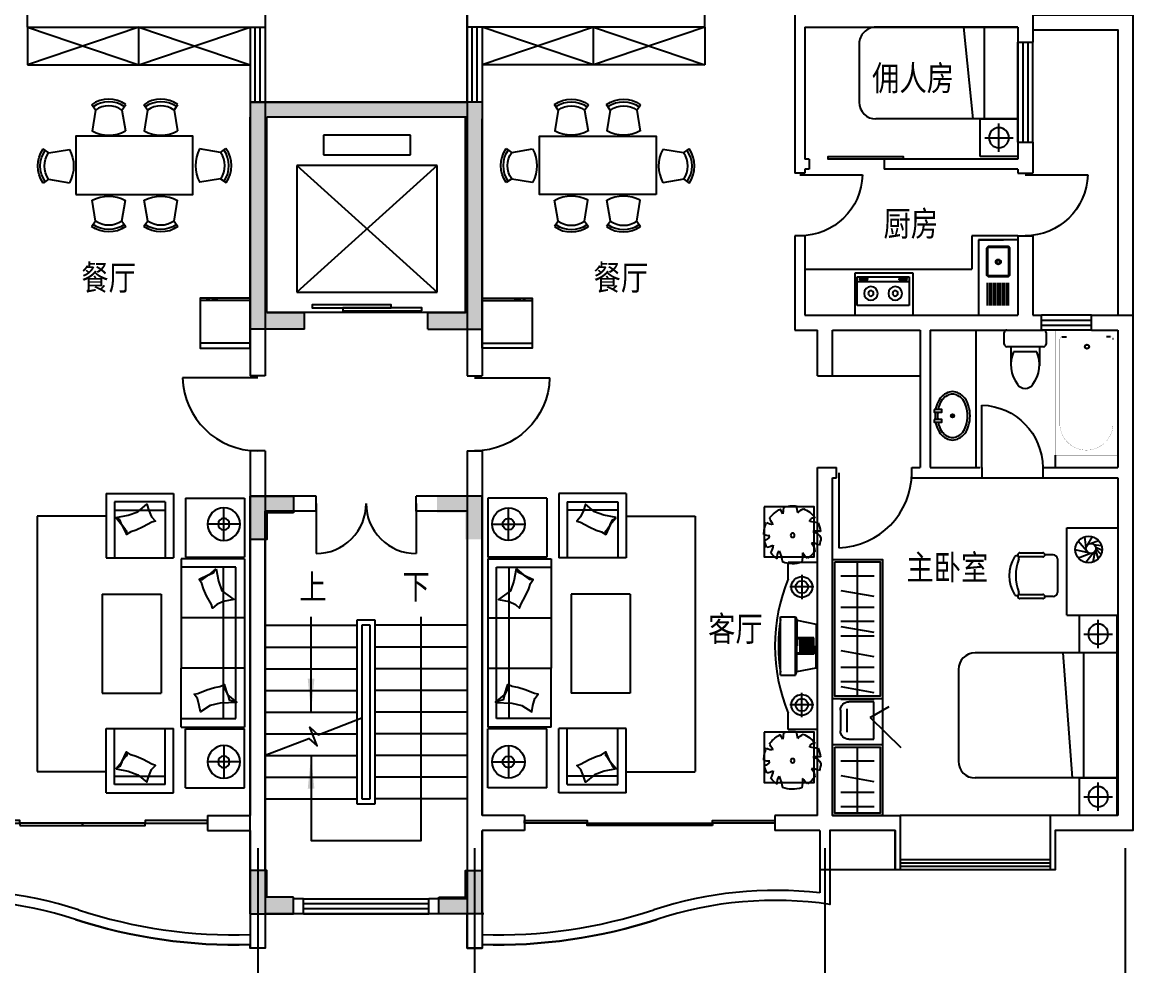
# Model space of a CAD drawing. Header units: millimetres. Extents: x 1320 to 26802, y 430 to 35860.
# Drawn here: x 11794 to 25107, y 12451 to 23763 of the extents above; entities that cross this region are included whole.
import ezdxf
from ezdxf.enums import TextEntityAlignment as Align

# ---------------------------------------------------------------- set-up
doc = ezdxf.new("R2010")
doc.units = ezdxf.units.MM
doc.linetypes.add('HIDDEN', pattern=[0.375, 0.25, -0.125])
for name, color, linetype in [('COL', 7, 'Continuous'), ('H', 13, 'Continuous'), ('JJ', 6, 'Continuous'), ('PUB_DIM', 3, 'Continuous'), ('PUB_H', 13, 'Continuous'), ('STAIR', 2, 'Continuous'), ('TEXT', 7, 'Continuous'), ('TOILET', 7, 'Continuous'), ('W', 2, 'Continuous'), ('WALL', 4, 'Continuous'), ('WC', 10, 'Continuous'), ('WINDOW', 5, 'Continuous'), ('WINDOW_TEXT', 7, 'Continuous'), ('轮廓线', 240, 'Continuous')]:
    doc.layers.add(name, color=color, linetype=linetype)
doc.styles.add('-黑体', font='simhei.ttf')
doc.styles.add('DIM_FONT', font='SIMPLEX.shx', dxfattribs={"width": 0.8})
doc.styles.add('SIMPLEX', font='SIMPLEX.SHX')
doc.styles.get("Standard").update_dxf_attribs({"font": 'arial.ttf'})
doc.dimstyles.new('DIMN', dxfattribs={"dimtxt": 300, "dimasz": 1, "dimexe": 250, "dimexo": 300, "dimgap": 150, "dimtad": 1, "dimdec": 0, "dimdsep": 46, "dimtxsty": 'DIM_FONT', "dimblk": '_DIMX', "dimblk1": 'ARCHTICK', "dimblk2": 'ARCHTICK', "dimcen": 0.1, "dimclrt": 7, "dimadec": 0, "dimazin": 0, "dimtfac": 1, "dimtdec": 0, "dimtix": 1, "dimtmove": 2, "dimatfit": 3, "dimldrblk": '_DIMX', "dimfxl": 1, "dimtolj": 1, "dimtzin": 0, "dimarcsym": 0})

# ---------------------------------------------------------------- blocks, each defined once
blk = doc.blocks.new('S-DOOR')
at = {"layer": 'WINDOW'}
for points in [[(0, 0), (750, 0), (750, 30), (0, 30)], [(750, -30), (1500, -30), (1500, 0), (750, 0)], [(1500, -30), (2250, -30), (2250, 0), (1500, 0)], [(2250, 0), (3000, 0), (3000, 30), (2250, 30)]]:
    blk.add_lwpolyline(points, close=True, dxfattribs=at)
blk = doc.blocks.new('_C12HYY')
at = {"layer": 'JJ'}
for p, q in [((-121, 174), (-185, 221)), ((-121, 174), (130, 212)), ((-126, -142), (-193, -187)), ((-126, -142), (123, -188))]:
    blk.add_line(p, q, dxfattribs=at)
for centre, radius, start, end in [((102, 12), 356, 143.9219, 214.0241), ((102, 12), 326, 143.9219, 214.0241), ((102, 12), 276, 143.9219, 214.0241), ((-249, 18), 425, 330.9005, 27.0455)]:
    blk.add_arc(centre, radius, start, end, dxfattribs=at)
at = {"style": 'DIM_FONT', "width": 0.8, "flags": 9}
for tag in ['XSIZE', 'YSIZE']:
    blk.add_attdef(tag, (-24, 18), '', height=0.5, rotation=356.9059, dxfattribs=at)
for tag in ['XSIZE', 'YSIZE']:
    blk.add_attdef(tag, (0, 0), '', height=0.5, dxfattribs=at)
blk = doc.blocks.new('_C11DKQ')
at = {"layer": 'JJ'}
for p, q in [((-1166, 312), (-1212, 377)), ((-1166, 312), (-1207, 62)), ((-849, 313), (-804, 379)), ((-849, 313), (-807, 63)), ((-541, 312), (-587, 377)), ((-541, 312), (-582, 62)), ((-224, 313), (-179, 379)), ((-224, 313), (-182, 63)), ((332, -194), (82, -153)), ((332, -194), (397, -148)), ((333, -511), (83, -553)), ((333, -511), (399, -556))]:
    blk.add_line(p, q, dxfattribs=at)
blk.add_lwpolyline([(-1400, -700), (0, -700), (0, 0), (-1400, 0)], close=True, dxfattribs=at)
for centre, radius, start, end in [((-1007, 87), 356, 55.1246, 125.2269), ((-1007, 87), 326, 55.1246, 125.2269), ((-382, 87), 356, 55.1246, 125.2269), ((-382, 87), 326, 55.1246, 125.2269), ((-1007, 87), 276, 55.1246, 125.2269), ((-382, 87), 276, 55.1246, 125.2269), ((-1008, 438), 425, 242.1033, 298.2483), ((-383, 438), 425, 242.1033, 298.2483), ((458, -352), 425, 152.1033, 208.2483), ((107, -353), 276, 325.1246, 35.2269), ((107, -353), 326, 325.1246, 35.2269), ((107, -353), 356, 325.1246, 35.2269)]:
    blk.add_arc(centre, radius, start, end, dxfattribs=at)
at = {"layer": 'JJ', "xscale": -1}
for p, rotation in [((-1604, -344), 178.7972248939161), ((-1021, -894), 268.7972248939161), ((-396, -894), 268.7972248939161)]:
    blk.add_blockref('_C12HYY', p, dxfattribs=dict(at, rotation=rotation))
at = {"style": 'DIM_FONT', "width": 0.8, "flags": 9}
for tag in ['XSIZE', 'YSIZE']:
    blk.add_attdef(tag, (0, 0), '', height=0.5, dxfattribs=at)
blk = doc.blocks.new('_ARCHTICK')
at = {"color": 0, "linetype": 'ByBlock', "const_width": 0.15}
blk.add_lwpolyline([(-0.5, -0.5), (0.5, 0.5)], dxfattribs=at)
blk = doc.blocks.new('_DIMX')
at = {"const_width": 50}
blk.add_lwpolyline([(-70, -70), (70, 70)], dxfattribs=at)
blk = doc.blocks.new('*D56')
at = {"layer": 'DEFPOINTS', "color": 0, "transparency": 16777216}
for p in [(17217, 14163), (21417, 14163), (17217, 8663)]:
    blk.add_point(p, dxfattribs=at)
at = {"layer": 'PUB_DIM', "color": 0, "lineweight": -2, "transparency": 16777216}
for p, q in [((17217, 13863), (17217, 8413)), ((21417, 13863), (21417, 8413)), ((21416, 8663), (17218, 8663))]:
    blk.add_line(p, q, dxfattribs=at)
at = {"layer": 'PUB_DIM', "color": 0, "lineweight": -2, "transparency": 16777216, "rotation": 180}
blk.add_blockref('_DIMX', (17217, 8663), dxfattribs=at)
at = {"layer": 'PUB_DIM', "color": 0, "lineweight": -2, "transparency": 16777216}
blk.add_blockref('_DIMX', (21417, 8663), dxfattribs=at)
at = {"layer": 'PUB_DIM', "color": 7, "transparency": 16777216, "insert": (19317, 8963), "char_height": 300, "attachment_point": 5, "style": 'DIM_FONT'}
blk.add_mtext('\\A1;4200', dxfattribs=at)
blk = doc.blocks.new('_C10')
at = {"layer": 'JJ'}
for p, q in [((-355, -581), (-355, 606)), ((-355, 606), (355, 606)), ((355, -581), (355, 606)), ((-355, -581), (355, -581))]:
    blk.add_line(p, q, dxfattribs=at)
at = {"flags": 9}
for tag in ['XSIZE', 'YSIZE']:
    blk.add_attdef(tag, (0, 0), '', height=0.5, dxfattribs=at)
blk = doc.blocks.new('_C8')
at = {"layer": 'JJ'}
for p, q in [((-756, 1008), (0, 1008)), ((-756, 1008), (-756, 302)), ((0, -1008), (0, 1008)), ((-756, 907), (-101, 907)), ((-252, -907), (-252, 907)), ((-101, 907), (-101, -907)), ((-756, -1008), (-756, 302)), ((0, 302), (-756, 302)), ((0, -302), (-756, -302)), ((-101, -907), (-756, -907)), ((0, -1008), (-756, -1008))]:
    blk.add_line(p, q, dxfattribs=at)
for points in [[(-90, 715), (-288, 723), (-408, 749), (-525, 826), (-540, 749), (-563, 667), (-602, 612), (-558, 604), (-448, 560), (-358, 534), (-292, 523), (-238, 496), (-245, 536), (-233, 552), (-199, 620), (-181, 680), (-92, 708), (-199, 620), (-238, 496)], [(-338, -889), (-311, -743), (-269, -627), (-128, -521), (-253, -496), (-331, -463), (-380, -417), (-394, -460), (-452, -564), (-489, -649), (-509, -713), (-543, -763), (-501, -761), (-487, -775), (-425, -818), (-367, -843), (-345, -886), (-425, -818), (-543, -763)]]:
    blk.add_lwpolyline(points, dxfattribs=at)
at = {"flags": 9}
for tag in ['XSIZE', 'YSIZE']:
    blk.add_attdef(tag, (0, 0), '', height=0.5, dxfattribs=at)
blk = doc.blocks.new('_C11')
at = {"layer": 'JJ'}
for p, q in [((-706, 0), (0, 0)), ((-706, 0), (-706, -706)), ((0, 0), (0, -706)), ((-246, -506), (-246, -116)), ((-51, -311), (-441, -311)), ((-706, -706), (0, -706))]:
    blk.add_line(p, q, dxfattribs=at)
for radius in [195, 69.7]:
    blk.add_circle((-246, -311), radius, dxfattribs=at)
at = {"flags": 9}
for tag in ['XSIZE', 'YSIZE']:
    blk.add_attdef(tag, (0, 0), '', height=0.5, dxfattribs=at)
blk = doc.blocks.new('_C9')
at = {"layer": 'JJ'}
for p, q in [((0, 0), (0, -774)), ((0, 0), (806, 0)), ((806, 0), (806, -774)), ((101, -101), (101, -774)), ((706, -101), (101, -101)), ((706, -101), (706, -774)), ((101, -202), (706, -202)), ((0, -774), (806, -774))]:
    blk.add_line(p, q, dxfattribs=at)
blk.add_lwpolyline([(119, -288), (265, -261), (381, -219), (487, -128), (512, -203), (545, -281), (591, -330), (548, -344), (444, -402), (359, -439), (295, -459), (245, -493), (247, -451), (233, -437), (190, -375), (165, -317), (122, -295), (190, -375), (245, -493)], dxfattribs=at)
at = {"flags": 9}
for tag in ['XSIZE', 'YSIZE']:
    blk.add_attdef(tag, (0, 0), '', height=0.5, dxfattribs=at)
blk = doc.blocks.new('_C1FVM')
at = {"layer": 'JJ'}
for p, q in [((1736, 0), (1030, 0)), ((1030, -706), (1030, 0)), ((1736, -706), (1736, 0)), ((1425, -51), (1425, -441)), ((1230, -246), (1620, -246)), ((1736, -706), (1030, -706)), ((1019, -1657), (1019, -850)), ((1793, -850), (1019, -850)), ((1793, -1657), (1793, -850)), ((1692, -951), (1019, -951)), ((1591, -1556), (1591, -951)), ((1692, -951), (1692, -1556)), ((1692, -1556), (1019, -1556)), ((1793, -1657), (1019, -1657))]:
    blk.add_line(p, q, dxfattribs=at)
blk.add_lwpolyline([(1504, -1537), (1531, -1391), (1574, -1276), (1664, -1170), (1590, -1145), (1512, -1111), (1462, -1066), (1448, -1108), (1391, -1212), (1354, -1297), (1334, -1362), (1300, -1412), (1341, -1410), (1356, -1424), (1418, -1467), (1475, -1492), (1498, -1534), (1418, -1467), (1300, -1412)], dxfattribs=at)
for radius in [195, 69.7]:
    blk.add_circle((1425, -246), radius, dxfattribs=at)
at = {"layer": 'JJ', "rotation": 90}
for name, p in [('_C11', (-1736, 0)), ('_C8', (0, 0)), ('_C9', (-1798, -1657)), ('_C10', (4, -1351))]:
    blk.add_blockref(name, p, dxfattribs=at)
at = {"style": 'DIM_FONT', "width": 0.8, "flags": 9}
for tag in ['XSIZE', 'YSIZE']:
    blk.add_attdef(tag, (0, 0), '', height=0.5, dxfattribs=at)
blk = doc.blocks.new('_WBLK')
for p, q in [((-0.5, 0.5), (0.5, 0.5)), ((0.5, 0.1667), (-0.5, 0.1667)), ((0.5, -0.1667), (-0.5, -0.1667)), ((-0.5, -0.5), (0.5, -0.5))]:
    blk.add_line(p, q)
at = {"layer": 'WINDOW_TEXT', "style": 'SIMPLEX', "flags": 9}
blk.add_attdef('A', text='', height=1, dxfattribs=at).set_placement((0, 1.5), align=Align.MIDDLE)
blk = doc.blocks.new('_ARROW')
blk.add_solid([(0, 0), (-1, 0.1), (-1, -0.1)])
blk = doc.blocks.new('_LIFTD')
for points in [[(-0.548, -0.602), (-0.548, -0.774), (0.241, -0.774), (0.241, -0.602), (-0.548, -0.602)], [(-0.241, -0.784), (-0.241, -0.955), (0.548, -0.955), (0.548, -0.784), (-0.241, -0.784)]]:
    blk.add_lwpolyline(points)
blk = doc.blocks.new('M_A3PTU')
for p, q in [((-0.5, 0), (-0.499, -0.498)), ((0.5, 0), (0.499, -0.498))]:
    blk.add_line(p, q)
for centre, start, end in [((-0.498, -0.001), 269.885, 0.0763), ((0.498, -0.001), 179.9237, 270.115)]:
    blk.add_arc(centre, 0.498, start, end)
blk = doc.blocks.new('_E4MQF')
at = {"layer": 'PUB_DIM'}
for p, q in [((-600, 541), (0, 541)), ((-600, 31), (0, 31))]:
    blk.add_line(p, q, dxfattribs=at)
for points in [[(-600, 0), (0, 0), (0, 600), (-600, 600)], [(-205, 22), (-205, 6), (-149, 6), (-149, 22)]]:
    blk.add_lwpolyline(points, close=True, dxfattribs=at)
blk.add_circle((-95, 17), 9.03, dxfattribs=at)
at = {"style": 'DIM_FONT', "width": 0.8, "flags": 9}
for tag in ['XSIZE', 'YSIZE']:
    blk.add_attdef(tag, (0, 0), '', height=0.5, dxfattribs=at)
blk = doc.blocks.new('A$C696326CC')
at = {"layer": 'PUB_H', "rotation": 324.6600000000053}
blk.add_blockref('_E4MQF', (489, 0), dxfattribs=at)
blk = doc.blocks.new('M_A2ZXL')
blk.add_line((-0.472, 0), (-0.472, -1))
blk.add_arc((-0.5, 0), 1, 271.6231, 0)
blk = doc.blocks.new('*D55')
at = {"layer": 'DEFPOINTS', "color": 0, "transparency": 16777216}
for p in [(21417, 14163), (25017, 14163), (21417, 8663)]:
    blk.add_point(p, dxfattribs=at)
at = {"layer": 'PUB_DIM', "color": 0, "lineweight": -2, "transparency": 16777216}
for p, q in [((21417, 13863), (21417, 8413)), ((25017, 13863), (25017, 8413)), ((25016, 8663), (21418, 8663))]:
    blk.add_line(p, q, dxfattribs=at)
at = {"layer": 'PUB_DIM', "color": 0, "lineweight": -2, "transparency": 16777216, "rotation": 180}
blk.add_blockref('_DIMX', (21417, 8663), dxfattribs=at)
at = {"layer": 'PUB_DIM', "color": 0, "lineweight": -2, "transparency": 16777216}
blk.add_blockref('_DIMX', (25017, 8663), dxfattribs=at)
at = {"layer": 'PUB_DIM', "color": 7, "transparency": 16777216, "insert": (23217, 8963), "char_height": 300, "attachment_point": 5, "style": 'DIM_FONT'}
blk.add_mtext('\\A1;3600', dxfattribs=at)
blk = doc.blocks.new('_C20TYU')
at = {"layer": 'WC'}
for p, q in [((0, 10), (0, -10)), ((0, 10), (3.5, 10)), ((3.5, 10), (3.5, 8.06)), ((1.87, 8.52), (1.87, 5.62)), ((0.42, 7.07), (3.32, 7.07)), ((2.46, 3.08), (0.17, 2.61)), ((2.63, 3.5), (2.46, 3.08)), ((2.46, 3.08), (2.46, 0)), ((4.43, 3.5), (2.63, 3.5)), ((2.63, 3.5), (2.63, -3.5)), ((4.43, 3.5), (4.43, -3.5)), ((0.17, 2.61), (0.17, 0)), ((0.43, 0), (0.43, 0.97)), ((0.43, 0.97), (2.46, 0.97)), ((0.53, 0), (0.53, 0.87)), ((0.53, 0.87), (2.46, 0.87)), ((0.73, 0), (0.73, 0.87)), ((0.93, 0), (0.93, 0.87)), ((1.13, 0), (1.13, 0.87)), ((1.33, 0), (1.33, 0.87)), ((1.53, 0), (1.53, 0.87)), ((1.73, 0), (1.73, 0.87)), ((1.93, 0), (1.93, 0.87)), ((2.13, 0), (2.13, 0.87)), ((0.17, -2.61), (0.17, 0)), ((0.43, 0), (0.43, -0.97)), ((0.43, -0.97), (2.46, -0.97)), ((0.53, 0), (0.53, -0.87)), ((0.53, -0.87), (2.46, -0.87)), ((0.73, 0), (0.73, -0.87)), ((0.93, 0), (0.93, -0.87)), ((1.13, 0), (1.13, -0.87)), ((1.33, 0), (1.33, -0.87)), ((1.53, 0), (1.53, -0.87)), ((1.73, 0), (1.73, -0.87)), ((1.93, 0), (1.93, -0.87)), ((2.13, 0), (2.13, -0.87)), ((2.46, -3.08), (2.46, 0)), ((2.46, -3.08), (0.17, -2.61)), ((2.63, -3.5), (2.46, -3.08)), ((4.43, -3.5), (2.63, -3.5)), ((1.87, -8.52), (1.87, -5.62)), ((0.42, -7.07), (3.32, -7.07)), ((3.5, -8.06), (3.5, -10)), ((0, -10), (3.5, -10))]:
    blk.add_line(p, q, dxfattribs=at)
for centre, radius in [((1.87, 7.07), 1.25), ((1.87, 7.07), 0.75), ((1.87, -7.07), 1.25), ((1.87, -7.07), 0.75)]:
    blk.add_circle(centre, radius, dxfattribs=at)
for centre, radius, start, end in [((-16.23, 0), 21.32, 337.7852, 22.2148), ((-16.04, 0), 20.72, 351.2285, 8.7715)]:
    blk.add_arc(centre, radius, start, end, dxfattribs=at)
at = {"style": 'DIM_FONT', "width": 0.8, "flags": 9}
for tag in ['YSIZE', 'XSIZE']:
    blk.add_attdef(tag, (0, 0), '', height=0.5, dxfattribs=at)
blk = doc.blocks.new('_C0BXV')
at = {"layer": 'JJ', "xscale": -100, "yscale": 100, "zscale": 100, "rotation": 89.9999999999999}
blk.add_blockref('_C20TYU', (0, 0), dxfattribs=at)
at = {"style": 'DIM_FONT', "width": 0.8, "flags": 9}
for tag in ['XSIZE', 'YSIZE']:
    blk.add_attdef(tag, (0, 0), '', height=0.5, dxfattribs=at)
blk = doc.blocks.new('M_C32CXI')
for p, q in [((-188, 275), (87, 275)), ((87, 225), (-188, 225)), ((212, 250), (112, 250)), ((262, 200), (262, -200)), ((-188, -225), (87, -225)), ((212, -250), (112, -250)), ((87, -275), (-188, -275))]:
    blk.add_line(p, q)
for centre, radius, start, end in [((-188, 250), 25, 90, 270), ((87, 250), 25, 270, 90), ((111, 0), 426, 148.1092, 211.8908), ((-227, 210), 28.1, 338.7607, 148.1092), ((314, 0), 552, 158.7607, 201.2393), ((212, 200), 50, 0, 90), ((-227, -210), 28.1, 211.8908, 21.2393), ((-188, -250), 25, 90, 270), ((87, -250), 25, 270, 90), ((212, -200), 50, 270, 0)]:
    blk.add_arc(centre, radius, start, end)
at = {"width": 0.8, "flags": 9}
for tag in ['XSIZE', 'YSIZE']:
    blk.add_attdef(tag, (0, 0), '', height=0.5, dxfattribs=at)
blk = doc.blocks.new('M-1800')
at = {"layer": 'WALL'}
for p, q in [((-900, 0), (-900, -650)), ((900, 0), (900, -650)), ((-960, -180), (-960, -650)), ((900, -180), (900, -180)), ((960, -180), (960, -650)), ((-960, -650), (-900, -650)), ((900, -650), (960, -650))]:
    blk.add_line(p, q, dxfattribs=at)
at = {"layer": 'WINDOW'}
for p, q in [((-900, 0), (900, 0)), ((-900, -530), (900, -530)), ((-900, -570), (900, -570)), ((-900, -610), (900, -610)), ((-900, -650), (900, -650))]:
    blk.add_line(p, q, dxfattribs=at)
blk = doc.blocks.new('_C18POR')
at = {"layer": 'JJ'}
for p, q in [((0, 0), (0, 1500)), ((0, 1500), (1700, 1500)), ((400, 0), (400, 1500)), ((533, 1500), (644, 0)), ((1900, 200), (1900, 1300)), ((0, 0), (1700, 0))]:
    blk.add_line(p, q, dxfattribs=at)
for centre, start, end in [((1700, 1300), 0, 90), ((1700, 200), 270, 0)]:
    blk.add_arc(centre, 200, start, end, dxfattribs=at)
at = {"style": 'DIM_FONT', "width": 0.8, "flags": 9}
for tag in ['XSIZE', 'YSIZE']:
    blk.add_attdef(tag, (0, 0), '', height=0.5, dxfattribs=at)
blk = doc.blocks.new('_C4CHW')
at = {"layer": 'JJ'}
blk.add_blockref('_C18POR', (0, 0), dxfattribs=at)
at = {"style": 'DIM_FONT', "width": 0.8, "flags": 9}
for tag in ['XSIZE', 'YSIZE']:
    blk.add_attdef(tag, (0, 0), '', height=0.5, dxfattribs=at)
blk = doc.blocks.new('_C4COF')
at = {"layer": 'WALL'}
blk.add_blockref('_C4CHW', (0, 0), dxfattribs=at)
at = {"style": 'DIM_FONT', "width": 0.8, "flags": 9}
for tag in ['XSIZE', 'YSIZE']:
    blk.add_attdef(tag, (0, 0), '', height=0.5, dxfattribs=at)
blk = doc.blocks.new('M_C56KIS')
for p, q in [((62, 318), (72, 242)), ((72, 242), (101, 299)), ((101, 299), (101, 299))]:
    blk.add_line(p, q)
blk.add_lwpolyline([(294, 325), (294, -275), (-306, -275), (-306, 325)], close=True)
blk.add_circle((-46, -16), 24.7)
for centre, radius, start, end in [((-46, -12), 340, 112.0103, 142.6392), ((-371, -22), 380, 45.9782, 58.5315), ((-666, 365), 570, 348.5728, 356.6649), ((-46, -12), 348, 72.0426, 98.475), ((-46, -12), 341, 37.2751, 64.8245), ((-46, -12), 338, 154.3498, 173.0356), ((-402, 850), 718, 274.1465, 282.1238), ((-307, 139), 56.5, 8.941, 100.0107), ((207, 198), 84.2, 254.8555, 310.96), ((82, 215), 145, 319.7203, 351.7151), ((-46, -12), 345, 0.5321, 25.5856), ((-277, -88), 115, 97.3912, 159.6952), ((-332, -105), 143, 71.8009, 110.5991), ((-46, -12), 342, 185.9236, 201.5277), ((-287, -214), 106, 81.8314, 131.8278), ((-119, -230), 194, 141.6582, 174.3093), ((241, 102), 125, 263.2775, 297.8128), ((333, 45), 131, 215.3868, 249.7411), ((-46, -12), 344, 334.0767, 348.9021), ((-46, -12), 333, 216.594, 237.4464), ((-456, -26), 353, 310.8536, 325.193), ((259, -243), 425, 177.9455, 193.2146), ((1320, -611), 1274, 161.2865, 167.5451), ((-13, -284), 151, 354.7323, 32.8544), ((-46, -12), 339, 302.6098, 320.6752), ((1199, 167), 1058, 196.6397, 201.9099), ((262, -63), 99.6, 227.0454, 270.9651), ((-46, -12), 346, 251.5307, 290.63)]:
    blk.add_arc(centre, radius, start, end)
at = {"style": 'DIM_FONT', "width": 0.8, "flags": 9}
for tag in ['XSIZE', 'YSIZE']:
    blk.add_attdef(tag, (0, 0), '', height=0.5, dxfattribs=at)
blk = doc.blocks.new('M_C4')
for p, q in [((0, -150), (0, 150)), ((363, 169), (84, 169)), ((100, 250), (350, 250)), ((450, 150), (450, -150)), ((187, -107), (57, -336)), ((187, -107), (547, -475)), ((450, -150), (0, -150))]:
    blk.add_line(p, q)
for centre, start, end in [((100, 150), 90, 180), ((350, 150), 0, 90)]:
    blk.add_arc(centre, 100, start, end)
at = {"flags": 9}
for tag in ['XSIZE', 'YSIZE']:
    blk.add_attdef(tag, (0, 0), '', height=0.5, dxfattribs=at)
at = {"width": 0.8, "flags": 9}
for tag in ['YSIZE', 'XSIZE', 'XSIZE', 'YSIZE']:
    blk.add_attdef(tag, (225, -150), '', height=0.5, dxfattribs=at)
blk = doc.blocks.new('_C2GBH')
at = {"layer": 'JJ'}
for p, q in [((-225, -55), (-225, -395)), ((-395, -225), (-55, -225))]:
    blk.add_line(p, q, dxfattribs=at)
blk.add_lwpolyline([(-450, 0), (-450, -450), (0, -450), (0, 0)], close=True, dxfattribs=at)
blk.add_circle((-225, -225), 120, dxfattribs=at)
at = {"style": 'DIM_FONT', "width": 0.8, "flags": 9}
for tag in ['XSIZE', 'YSIZE']:
    blk.add_attdef(tag, (0, 0), '', height=0.5, dxfattribs=at)
blk = doc.blocks.new('_E8EJY')
at = {"layer": 'WC', "linetype": 'Continuous'}
for p, q in [((-900, 471), (0, 471)), ((-900, 0), (-900, 471)), ((0, 471), (0, 0)), ((-900, 0), (0, 0))]:
    blk.add_line(p, q, dxfattribs=at)
at = {"layer": 'WC', "linetype": 'HIDDEN'}
blk.add_line((-900, 471), (-900, 171), dxfattribs=at)
at = {"layer": 'WC'}
for p, q in [((-808, 353), (-809, 351)), ((-809, 120), (-809, 351)), ((-807, 357), (-808, 353)), ((-804, 361), (-807, 357)), ((-801, 363), (-804, 361)), ((-797, 363), (-801, 363)), ((-797, 363), (-484, 363)), ((-472, 351), (-472, 120)), ((-387, 367), (-114, 367)), ((-387, 339), (-114, 339)), ((-387, 317), (-114, 317)), ((-387, 289), (-114, 289)), ((-387, 267), (-114, 267)), ((-387, 239), (-114, 239)), ((-387, 217), (-114, 217)), ((-387, 189), (-114, 189)), ((-387, 167), (-114, 167)), ((-387, 139), (-114, 139)), ((-484, 108), (-797, 108)), ((-387, 117), (-114, 117))]:
    blk.add_line(p, q, dxfattribs=at)
blk.add_lwpolyline([(-803, 376), (-478, 376), (-460, 357), (-460, 114), (-478, 96), (-803, 96), (-820, 114), (-820, 357)], close=True, dxfattribs=at)
for points in [[(-472, 351), (-473, 355), (-475, 359), (-478, 362), (-482, 363), (-484, 363)], [(-666, 236), (-665, 225), (-659, 216), (-652, 209), (-642, 206), (-632, 206), (-622, 209), (-614, 216), (-609, 225), (-607, 236), (-609, 246), (-614, 255), (-622, 262), (-632, 266), (-642, 266), (-652, 262), (-659, 255), (-665, 246), (-666, 236)], [(-656, 236), (-655, 229), (-651, 223), (-646, 219), (-640, 216), (-633, 216), (-627, 219), (-622, 223), (-619, 229), (-618, 236), (-619, 242), (-622, 248), (-627, 253), (-633, 255), (-640, 255), (-646, 253), (-651, 248), (-655, 242), (-656, 236)], [(-809, 120), (-808, 116), (-806, 112), (-803, 109), (-799, 108), (-797, 108)], [(-484, 108), (-480, 109), (-476, 111), (-474, 114), (-472, 118), (-472, 120)]]:
    blk.add_lwpolyline(points, dxfattribs=at)
at = {"style": 'DIM_FONT', "width": 0.8, "flags": 9}
for tag in ['XSIZE', 'YSIZE']:
    blk.add_attdef(tag, (0, 0), '', height=0.5, dxfattribs=at)
blk = doc.blocks.new('_E9EKO')
at = {"layer": 'WC', "linetype": 'Continuous'}
for p, q in [((-700, 0), (-700, 500)), ((-700, 500), (0, 500)), ((0, 500), (0, 0)), ((0, 0), (-700, 0))]:
    blk.add_line(p, q, dxfattribs=at)
at = {"layer": 'WC'}
for p, q in [((-673, 387), (-673, 44)), ((-51, 387), (-673, 387)), ((-51, 44), (-51, 387)), ((-673, 100), (-51, 100)), ((-673, 44), (-51, 44)), ((-641, 78), (-641, 66)), ((-630, 68), (-630, 52)), ((-566, 68), (-630, 68)), ((-630, 52), (-566, 52)), ((-566, 52), (-566, 68)), ((-549, 77), (-549, 66)), ((-168, 78), (-168, 66)), ((-157, 68), (-157, 52)), ((-93, 68), (-157, 68)), ((-157, 52), (-93, 52)), ((-93, 52), (-93, 68)), ((-76, 77), (-76, 66))]:
    blk.add_line(p, q, dxfattribs=at)
for points in [[(-549, 77, 0.259034), (-551, 80, 0.076276), (-563, 85, 0.036515), (-576, 88, 0.026615), (-595, 89, 0.026615), (-614, 88, 0.036515), (-627, 85, 0.076276), (-639, 80, 0.259034), (-641, 77, 0.078462), (-641, 76, 0.056762)], [(-549, 66, 0.259034), (-551, 70, 0.076276), (-563, 75, 0.036515), (-576, 77, 0.026615), (-595, 78, 0.026615), (-614, 77, 0.036515), (-627, 75, 0.076276), (-639, 70, 0.259034), (-641, 66, 0.259034), (-639, 63, 0.056762), (-630, 59, 0.036515)], [(-566, 57, 0.008736), (-563, 58, 0.076276), (-551, 63, 0.259034), (-549, 66, 0.259034)], [(-76, 77, 0.259034), (-78, 80, 0.076276), (-90, 85, 0.036515), (-103, 88, 0.026615), (-122, 89, 0.026615), (-141, 88, 0.036515), (-154, 85, 0.076276), (-166, 80, 0.259034), (-168, 77, 0.078462), (-168, 76, 0.056762)], [(-76, 66, 0.259034), (-78, 70, 0.076276), (-90, 75, 0.036515), (-103, 77, 0.026615), (-122, 78, 0.026615), (-141, 77, 0.036515), (-154, 75, 0.076276), (-166, 70, 0.259034), (-168, 66, 0.259034), (-166, 63, 0.056762), (-157, 59, 0.036515)], [(-93, 57, 0.008736), (-90, 58, 0.076276), (-78, 63, 0.259034), (-76, 66, 0.259034)]]:
    blk.add_lwpolyline(points, format="xyb", dxfattribs=at)
at = {"layer": 'WC', "linetype": 'Continuous'}
for centre, radius in [((-508, 241), 82.5), ((-508, 241), 31.6), ((-216, 241), 82.5), ((-216, 241), 31.6)]:
    blk.add_circle(centre, radius, dxfattribs=at)
at = {"style": 'DIM_FONT', "width": 0.8, "flags": 9}
for tag in ['XSIZE', 'YSIZE']:
    blk.add_attdef(tag, (0, 0), '', height=0.5, dxfattribs=at)
blk = doc.blocks.new('_E6GUL')
at = {"layer": 'WC'}
for points in [[(-0.75, 2.03, 0.026429), (-1.19, 1.93, 0.082314), (-2.12, 1.48, 0.114383), (-2.69, 0.76, 0.13438), (-2.9, 0, 0.13438), (-2.69, -0.76, 0.114383), (-2.12, -1.48, 0.082314), (-1.19, -1.93, 0.07067), (0, -2.1, 0.07067), (1.19, -1.93, 0.082314), (2.12, -1.48, 0.114383), (2.69, -0.76, 0.13438), (2.9, 0, 0.137198)], [(-0.75, 1.73, 0.023054), (-1.11, 1.64, 0.082314), (-1.95, 1.24, 0.115519), (-2.43, 0.61, 0.13438), (-2.6, 0, 0.13438), (-2.43, -0.61, 0.115519), (-1.95, -1.24, 0.082314), (-1.11, -1.64, 0.07067), (0, -1.8, 0.07067), (1.11, -1.64, 0.082314), (1.95, -1.24, 0.115519), (2.43, -0.61, 0.13438), (2.6, 0, 0.137558)], [(0.45, 2.08, 0.026396), (0, 2.1, 0.026396), (-0.45, 2.08, 0.082314)], [(0.45, 1.77, 0.028399), (0, 1.8, 0.028399), (-0.45, 1.77, 0.082314)], [(2.9, 0, 0.13438), (2.69, 0.76, 0.114383), (2.12, 1.48, 0.082314), (1.19, 1.93, 0.026429), (0.75, 2.03, 0.027051)], [(2.6, 0, 0.13438), (2.43, 0.61, 0.115519), (1.95, 1.24, 0.082314), (1.11, 1.64, 0.023054), (0.75, 1.73, 0.029229)]]:
    blk.add_lwpolyline(points, format="xyb", dxfattribs=at)
for points in [[(-0.45, 2.2), (-0.75, 2.2), (-0.75, 1.3), (-0.45, 1.3)], [(0.75, 2.2), (0.45, 2.2), (0.45, 1.3), (0.75, 1.3)]]:
    blk.add_lwpolyline(points, close=True, dxfattribs=at)
for radius in [0.2, 0.1]:
    blk.add_circle((0, 0), radius, dxfattribs=at)
at = {"style": 'DIM_FONT', "width": 0.8, "flags": 9}
for tag in ['YSIZE', 'XSIZE']:
    blk.add_attdef(tag, (0, 0), '', height=0.5, dxfattribs=at)
blk = doc.blocks.new('M_E24TTP')
at = {"layer": 'TOILET', "color": 7}
for p, q in [((-170, 200), (-170, 430)), ((170, 200), (170, 430)), ((-250, 30), (-250, 170)), ((-220, 200), (220, 200)), ((-140, 260), (140, 260)), ((250, 170), (250, 30)), ((220, 0), (-220, 0))]:
    blk.add_line(p, q, dxfattribs=at)
for centre, radius, start, end in [((0, 590), 110, 33.4509, 146.5491), ((227, 413), 398, 143.3619, 202.5495), ((-227, 413), 398, 337.4505, 36.6381), ((-220, 170), 30, 90, 180), ((220, 170), 30, 0, 90), ((-220, 30), 30, 180, 270), ((220, 30), 30, 270, 0)]:
    blk.add_arc(centre, radius, start, end, dxfattribs=at)
at = {"style": 'DIM_FONT', "width": 0.8, "flags": 9}
for tag in ['XSIZE', 'YSIZE']:
    blk.add_attdef(tag, (0, 0), '', height=0.5, dxfattribs=at)
blk = doc.blocks.new('M_E4')
for p, q in [((670, -80), (670, -137)), ((670, -86), (670, -97)), ((670, -663), (670, -614))]:
    blk.add_line(p, q)
at = {"const_width": 1.5}
for points in [[(-750, -750), (-750, 0)], [(-750, 0), (750, 0)], [(750, 0), (750, -750)], [(608, -56), (640, -56)], [(670, -90), (670, -656)], [(670, -663), (670, -655)], [(750, -750), (-750, -750)]]:
    blk.add_lwpolyline(points, dxfattribs=at)
for points in [[(-399, -56, 0.930688), (-388, -693, 0.930688)], [(670, -86, 0.414214), (640, -56, 0.414214)], [(670, -90, 0.041784), (670, -85, 0.412615)], [(640, -693, 0.414214), (670, -663, 0.414214)]]:
    blk.add_lwpolyline(points, format="xyb", dxfattribs=at)
at = {"const_width": 1.5, "flags": 128}
for points in [[(-399, -56), (608, -56)], [(-399, -694), (645, -692)]]:
    blk.add_lwpolyline(points, dxfattribs=at)
for radius in [25, 23]:
    blk.add_circle((550, -381), radius)
blk.add_arc((640, -663), 30, 270, 280.176)
at = {"width": 0.8, "flags": 9}
for tag in ['XSIZE', 'YSIZE']:
    blk.add_attdef(tag, (0, 0), '', height=0.5, dxfattribs=at)
blk = doc.blocks.new('M_C5')
for p, q in [((-60, 63), (-50, 152)), ((-28, 86), (7, 160)), ((-9, 88), (59, 149)), ((-54, -14), (-154, 45)), ((-71, 21), (-106, 120)), ((12, 83), (112, 114)), ((26, 75), (152, 50)), ((42, 53), (156, -35)), ((48, 21), (102, -123)), ((-26, -30), (-153, -47)), ((14, -26), (-99, -126)), ((41, -2), (5, -160))]:
    blk.add_line(p, q)
for centre, radius in [((0, 0), 160), ((-11, 28), 60)]:
    blk.add_circle(centre, radius)
at = {"width": 0.8, "flags": 9}
for tag in ['XSIZE', 'YSIZE']:
    blk.add_attdef(tag, (0, 0), '', height=0.5, dxfattribs=at)
blk = doc.blocks.new('_C5HQH')
at = {"layer": 'JJ'}
for p, q in [((0, 1096), (1700, 1096)), ((0, -4), (0, 1096)), ((400, -4), (400, 1096)), ((533, 1096), (644, -4)), ((1900, 196), (1900, 896)), ((0, -4), (1700, -4))]:
    blk.add_line(p, q, dxfattribs=at)
for centre, start, end in [((1700, 896), 0, 90), ((1700, 196), 270, 0)]:
    blk.add_arc(centre, 200, start, end, dxfattribs=at)
at = {"style": 'DIM_FONT', "width": 0.8, "flags": 9}
for tag in ['XSIZE', 'YSIZE']:
    blk.add_attdef(tag, (0, 0), '', height=0.5, dxfattribs=at)

msp = doc.modelspace()

# ---------------------------------------------------------------- linework, layer by layer
at = {"layer": 'COL'}
for p, q in [((14526.6, 22802.8), (14526.6, 20082.8)), ((17306.6, 22802.8), (14526.6, 22802.8)), ((14526.6, 20282.8), (14526.6, 22622.8)), ((14726.6, 20282.8), (14726.6, 22622.8)), ((17126.6, 22622.8), (14726.6, 22622.8)), ((17106.6, 20282.8), (17106.6, 22622.8)), ((17106.6, 22282.8), (17106.6, 22622.8)), ((17306.6, 20082.8), (17306.6, 22602.8)), ((17306.6, 22602.8), (17306.6, 22282.8)), ((14726.6, 20282.8), (15176.6, 20282.8)), ((15176.6, 20082.8), (15176.6, 20282.8)), ((16656.6, 20282.8), (17106.6, 20282.8)), ((16656.6, 20082.8), (16656.6, 20282.8)), ((15176.6, 20082.8), (14526.6, 20082.8)), ((16656.6, 20082.8), (17306.6, 20082.8)), ((17306.6, 13072.8), (16786.6, 13072.8))]:
    msp.add_line(p, q, dxfattribs=at)
for points in [[(15046.6, 17882.8), (14726.6, 17882.8), (14726.6, 17562.8), (14526.6, 17562.8), (14526.6, 18082.8), (15046.6, 18082.8)], [(15046.6, 13272.8), (14726.6, 13272.8), (14726.6, 13592.8), (14526.6, 13592.8), (14526.6, 13072.8), (15046.6, 13072.8)], [(16786.6, 13272.8), (17106.6, 13272.8), (17106.6, 13592.8), (17306.6, 13592.8), (17306.6, 13072.8), (16786.6, 13072.8)]]:
    msp.add_lwpolyline(points, close=True, dxfattribs=at)
at = {"layer": 'H'}
for points in [[(14526.6, 22802.8), (14726.6, 22622.8), (14526.6, 20082.8), (14726.9, 20282.8)], [(17306.6, 22802.8), (17106.6, 22622.8), (14526.6, 22802.8), (14726.6, 22622.8)], [(17106.6, 20282.8), (17306.6, 20082.8), (17106.6, 22622.8), (17306.6, 22802.8)], [(14526.6, 20082.8), (14726.9, 20282.8), (15176.6, 20082.8), (15176.6, 20282.8)], [(16656.6, 20282.8), (16656.6, 20082.8), (17106.6, 20282.8), (17306.6, 20082.8)], [(15046.6, 18082.8), (15046.6, 17882.8), (14526.6, 18082.8), (14726.6, 17882.8)], [(14526.6, 18082.8), (14726.6, 17882.8), (14526.6, 17562.8), (14726.6, 17562.8)], [(16766.6, 18082.8), (16766.6, 17882.8), (17306.6, 18082.8), (17306.6, 17882.8)], [(17306.6, 18082.8), (17106.6, 17882.8), (17306.6, 17562.8), (17106.6, 17562.8)], [(14526.6, 13592.8), (14726.6, 13592.8), (14526.6, 13072.8), (14726.6, 13272.8)], [(17306.6, 13592.8), (17106.6, 13592.8), (17306.6, 13072.8), (17106.6, 13272.8)], [(14526.6, 13072.8), (14726.6, 13272.8), (15046.6, 13072.8), (15046.6, 13272.8)], [(17306.6, 13072.8), (17106.6, 13272.8), (16786.6, 13072.8), (16786.6, 13272.8)]]:
    msp.add_solid(points, dxfattribs=at)
at = {"layer": 'JJ'}
for p, q in [((13191.6, 23702.8), (11856.6, 23252.8)), ((11856.6, 23702.8), (13191.6, 23252.8)), ((11856.6, 23702.8), (11856.6, 23252.8)), ((13191.6, 23252.8), (13191.6, 23702.8)), ((13191.6, 23252.8), (14526.6, 23702.8)), ((13191.6, 23702.8), (14526.6, 23252.8)), ((18641.6, 23702.8), (17306.6, 23252.8)), ((18641.6, 23252.8), (17306.6, 23702.8)), ((19976.6, 23702.8), (18641.6, 23252.8)), ((18641.6, 23702.8), (19976.6, 23252.8)), ((18641.6, 23252.8), (18641.6, 23702.8)), ((19976.6, 23702.8), (19976.6, 23252.8)), ((11856.6, 23252.8), (14526.6, 23252.8)), ((19976.6, 23252.8), (17306.6, 23252.8)), ((23726.6, 21202.8), (23176.6, 21202.8)), ((23176.6, 21202.8), (23176.6, 20802.8)), ((21176.6, 20802.8), (23176.6, 20802.8)), ((23226.6, 20072.8), (23226.6, 18422.8)), ((21506.6, 19522.8), (22556.6, 19522.8)), ((24176.6, 18572.8), (24176.6, 18422.8)), ((23297.8, 18302.8), (24026.6, 18302.8)), ((12799.9, 17840.4), (11973.3, 17840.4)), ((11973.3, 17840.4), (11973.3, 14778.7)), ((19033.2, 17840.4), (19859.8, 17840.4)), ((19859.8, 17840.4), (19859.8, 14778.7)), ((24316.6, 16652.8), (24316.6, 17702.8)), ((24316.6, 17702.8), (24926.6, 17702.8)), ((21806.6, 15682.8), (21806.6, 17292.4)), ((21606.6, 17126.6), (22006.6, 17126.6)), ((21608.2, 16950.5), (22002.1, 16881)), ((21606.6, 16750.5), (22006.6, 16750.5)), ((24316.6, 16652.8), (24916.6, 16652.8)), ((21606.6, 16581.2), (22006.6, 16581.2)), ((21608.2, 16519.6), (22002.1, 16450.2)), ((21606.6, 16405.6), (22006.6, 16405.6)), ((21608.2, 16229.4), (22002.1, 16160)), ((21606.6, 16029.4), (22006.6, 16029.4)), ((21606.6, 15860.1), (22006.6, 15860.1)), ((21608.2, 15798.6), (22002.1, 15729.1)), ((21606.6, 15649.3), (22006.6, 15649.3)), ((22106.6, 15652.8), (22106.6, 15102.8)), ((21806.6, 14282.8), (21806.6, 15072.8)), ((21606.6, 14907), (22006.6, 14907)), ((12799.9, 14775.1), (11973.3, 14775.1)), ((19033.2, 14775.1), (19859.8, 14775.1)), ((21608.2, 14730.9), (22002.1, 14661.4)), ((21606.6, 14530.9), (22006.6, 14530.9)), ((21606.6, 14361.6), (22006.6, 14361.6))]:
    msp.add_line(p, q, dxfattribs=at)
for points in [[(21506.6, 17322.4), (22106.6, 17322.4), (22106.6, 15652.8), (21506.6, 15652.8)], [(21536.6, 17292.4), (22076.6, 17292.4), (22076.6, 15682.8), (21536.6, 15682.8)], [(21506.6, 15102.8), (22106.6, 15102.8), (22106.6, 14252.8), (21506.6, 14252.8)], [(21536.6, 15072.8), (22076.6, 15072.8), (22076.6, 14282.8), (21536.6, 14282.8)]]:
    msp.add_lwpolyline(points, close=True, dxfattribs=at)
at = {"layer": 'STAIR'}
for p, q in [((16446.7, 22408), (15406.7, 22408)), ((15406.7, 22408), (15406.7, 22171.8)), ((16446.7, 22171.8), (16446.7, 22408)), ((15406.7, 22171.8), (16446.7, 22171.8)), ((15086.7, 22045.3), (15086.7, 20526.7)), ((16766.7, 22045.3), (15086.7, 20526.7)), ((15086.7, 22045.3), (16766.7, 20526.7)), ((16766.7, 22045.3), (15086.7, 22045.3)), ((16766.7, 20526.7), (16766.7, 22045.3)), ((15086.7, 20526.7), (16766.7, 20526.7)), ((17126.6, 20282.8), (14726.9, 20282.8)), ((14706.6, 16532.8), (15806.6, 16532.8)), ((16026.6, 16592.8), (15806.6, 16592.8)), ((15806.6, 16592.8), (15806.6, 14392.8)), ((15966.6, 16532.8), (15866.6, 16532.8)), ((15866.6, 16532.8), (15866.6, 14452.8)), ((15966.6, 14452.8), (15966.6, 16532.8)), ((16026.6, 14392.8), (16026.6, 16592.8)), ((17126.6, 16532.8), (16026.6, 16532.8)), ((14706.6, 16272.8), (15806.6, 16272.8)), ((17126.6, 16272.8), (16026.6, 16272.8)), ((14706.6, 16012.8), (15806.6, 16012.8)), ((17126.6, 16012.8), (16026.6, 16012.8)), ((14706.6, 15752.8), (15806.6, 15752.8)), ((17126.6, 15752.8), (16026.6, 15752.8)), ((14706.6, 15492.8), (15806.6, 15492.8)), ((17126.6, 15492.8), (16026.6, 15492.8)), ((14706.6, 15232.8), (15806.6, 15232.8)), ((17126.6, 15232.8), (16026.6, 15232.8)), ((14706.6, 14972.8), (15806.6, 14972.8)), ((17126.6, 14972.8), (16026.6, 14972.8)), ((14706.6, 14712.8), (15806.6, 14712.8)), ((17126.6, 14712.8), (16026.6, 14712.8)), ((14706.6, 14452.8), (15806.6, 14452.8)), ((15806.6, 14392.8), (16026.6, 14392.8)), ((15866.6, 14452.8), (15966.6, 14452.8)), ((17126.6, 14452.8), (16026.6, 14452.8))]:
    msp.add_line(p, q, dxfattribs=at)
for points in [[(15256.6, 14972.8), (15256.6, 13952.8), (16576.6, 13952.8), (16576.6, 16632.8)], [(15256.6, 15492.8), (15256.6, 16632.8)], [(14706.6, 14974.8), (15230.6, 15177.7), (15329.9, 15087.4), (15243.2, 15311.2), (15342.5, 15221), (15866.6, 15423.9)]]:
    msp.add_lwpolyline(points, dxfattribs=at)
at = {"layer": 'WALL'}
for p, q in [((23906.6, 24822.8), (23906.6, 23522.8)), ((14706.6, 24262.8), (14706.6, 23702.8)), ((17126.6, 24262.8), (17126.6, 23702.8)), ((11856.6, 23702.8), (11856.6, 23872.8)), ((19976.6, 23702.8), (19976.6, 23872.8)), ((21056.6, 23872.8), (21056.6, 23702.8)), ((11856.6, 23702.8), (14526.6, 23702.8)), ((14526.6, 23702.8), (14706.6, 23702.8)), ((17306.6, 23702.8), (17126.6, 23702.8)), ((19976.6, 23702.8), (17306.6, 23702.8)), ((21056.6, 23702.8), (21056.6, 21952.8)), ((21176.6, 23702.8), (23726.6, 23702.8)), ((21176.6, 23702.8), (21176.6, 22122.8)), ((23726.6, 23702.8), (23726.6, 23522.8)), ((23726.6, 23522.8), (23906.6, 23522.8)), ((14526.6, 22802.8), (14526.6, 19523.7)), ((14526.6, 22802.8), (14706.6, 22802.8)), ((14706.6, 22802.8), (14706.6, 19523.7)), ((17126.6, 22802.8), (17126.6, 19523.7)), ((17306.6, 22802.8), (17306.6, 19523.7)), ((23726.6, 22322.8), (23906.6, 22322.8)), ((23726.6, 22322.8), (23726.6, 22122.8)), ((23906.6, 22322.8), (23906.6, 21952.8)), ((21226.6, 22122.8), (21176.6, 22122.8)), ((21226.6, 22122.8), (21226.6, 22002.8)), ((23726.6, 22122.8), (22126.6, 22122.8)), ((22126.6, 22122.8), (22126.6, 22002.8)), ((21226.6, 22002.8), (21176.6, 22002.8)), ((21176.6, 22002.8), (21176.6, 21952.8)), ((23726.6, 22002.8), (22126.6, 22002.8)), ((23726.6, 22002.8), (23726.6, 21952.8)), ((21176.6, 21952.8), (21056.6, 21952.8)), ((23726.6, 21952.8), (23906.6, 21952.8)), ((21176.6, 21202.8), (21056.6, 21202.8)), ((21056.6, 21202.8), (21056.6, 20072.8)), ((21176.6, 21202.8), (21176.6, 20252.8)), ((23726.6, 21202.8), (23906.6, 21202.8)), ((23726.6, 21202.8), (23726.6, 20252.8)), ((23906.6, 21202.8), (23906.6, 20252.8)), ((21176.6, 20252.8), (23726.6, 20252.8)), ((23906.6, 20252.8), (24012.2, 20252.8)), ((24012.2, 20072.8), (24012.2, 20252.8)), ((24612.2, 20072.8), (24612.2, 20252.8)), ((24612.2, 20252.8), (25106.6, 20252.8)), ((25106.6, 20252.8), (25106.6, 14072.8)), ((21056.6, 20072.8), (21326.6, 20072.8)), ((21326.6, 19522.8), (21326.6, 20072.8)), ((21506.6, 19522.8), (21506.6, 20072.8)), ((21506.6, 20072.8), (22556.6, 20072.8)), ((22556.6, 20072.8), (22556.6, 18422.8)), ((22676.6, 20072.8), (23726.6, 20072.8)), ((22676.6, 20072.8), (22676.6, 18422.8)), ((23726.6, 20072.8), (24012.2, 20072.8)), ((24612.2, 20072.8), (24926.6, 20072.8)), ((24926.6, 20072.8), (24926.6, 18422.8)), ((14706.6, 19523.7), (14526.6, 19523.7)), ((17126.6, 19523.7), (17306.6, 19523.7)), ((21326.6, 19522.8), (21506.6, 19522.8)), ((14526.6, 18623.7), (14526.6, 14252.8)), ((14706.6, 18623.7), (14526.6, 18623.7)), ((14706.6, 18623.7), (14706.6, 12662.8)), ((17126.6, 18623.7), (17126.6, 12662.8)), ((17126.6, 18623.7), (17306.6, 18623.7)), ((17306.6, 18623.7), (17306.6, 14252.8)), ((21326.6, 14252.8), (21326.6, 18422.8)), ((21326.6, 18422.8), (21556.6, 18422.8)), ((21556.6, 18302.8), (21556.6, 18422.8)), ((22456.6, 18302.8), (22456.6, 18422.8)), ((22456.6, 18422.8), (22556.6, 18422.8)), ((22676.6, 18422.8), (23276.6, 18422.8)), ((23276.6, 18422.8), (23276.6, 18422.8)), ((23297.8, 18422.8), (23297.8, 18302.8)), ((24026.6, 18422.8), (24026.6, 18302.8)), ((24026.6, 18422.8), (24026.6, 18422.8)), ((24026.6, 18422.8), (24926.6, 18422.8)), ((21506.6, 14252.8), (21506.6, 18302.8)), ((21506.6, 18302.8), (21556.6, 18302.8)), ((22456.6, 18302.8), (22556.6, 18302.8)), ((22556.6, 18302.8), (23297.8, 18302.8)), ((24026.6, 18302.8), (24926.6, 18302.8)), ((24926.6, 18302.8), (24926.6, 14252.8)), ((14526.6, 13072.8), (14526.6, 18082.8)), ((14526.6, 18082.8), (14526.6, 17902.8)), ((15316.6, 18082.8), (14526.6, 18082.8)), ((15316.6, 17902.8), (15316.6, 18082.8)), ((17306.6, 18082.8), (16516.6, 18082.8)), ((16516.6, 17902.8), (16516.6, 18082.8)), ((17306.6, 14252.8), (17306.6, 18082.8)), ((14706.6, 13592.8), (14706.6, 17902.8)), ((15316.6, 17902.8), (14706.6, 17902.8)), ((17126.6, 17902.8), (16516.6, 17902.8)), ((14016.6, 14252.8), (14016.6, 14072.8)), ((14016.6, 14252.8), (14526.6, 14252.8)), ((17816.6, 14252.8), (17306.6, 14252.8)), ((17816.6, 14252.8), (17816.6, 14072.8)), ((20816.6, 14252.8), (20816.6, 14072.8)), ((21326.6, 14252.8), (20816.6, 14252.8)), ((21506.6, 14252.8), (22316.6, 14252.8)), ((24926.6, 14252.8), (24116.6, 14252.8)), ((14016.6, 14072.8), (14526.6, 14072.8)), ((14526.6, 14072.8), (14526.6, 12662.8)), ((17306.6, 13072.8), (17306.6, 14072.8)), ((17306.6, 14072.8), (17306.6, 12662.8)), ((17816.6, 14072.8), (17306.6, 14072.8)), ((21356.6, 14072.8), (20816.6, 14072.8)), ((21356.6, 14072.8), (21356.6, 13602.8)), ((22256.6, 14072.8), (21476.6, 14072.8)), ((21476.6, 14072.8), (21476.6, 13602.8)), ((25106.6, 14072.8), (24176.6, 14072.8)), ((21476.6, 13602.8), (21356.6, 13602.8)), ((15166.6, 13252.8), (15046.6, 13252.8)), ((15166.6, 13072.8), (15166.6, 13252.8)), ((17126.6, 13252.8), (16666.6, 13252.8)), ((16666.6, 13072.8), (16666.6, 13252.8)), ((15166.6, 13072.8), (15046.6, 13072.8)), ((17326.6, 13072.8), (16666.6, 13072.8)), ((14706.6, 12662.8), (14526.6, 12662.8)), ((17126.6, 12662.8), (17306.6, 12662.8))]:
    msp.add_line(p, q, dxfattribs=at)
at = {"layer": 'WINDOW'}
for p, q in [((21356.6, 13602.8), (21356.6, 13324.6)), ((22346.6, 13602.8), (21476.6, 13602.8)), ((21476.6, 13602.8), (21476.6, 13188))]:
    msp.add_line(p, q, dxfattribs=at)
for points in [[(23906.6, 23852.8), (25106.6, 23852.8), (25106.6, 20252.8)], [(23906.6, 23672.8), (24926.6, 23672.8), (24926.6, 20252.8)]]:
    msp.add_lwpolyline(points, dxfattribs=at)
msp.add_lwpolyline([(22353, 22122.8), (21453, 22122.8), (21453, 22152.8), (22353, 22152.8)], close=True, dxfattribs=at)
for centre, radius, start, end in [((11012.1, 8691.9), 4663.6, 71.78932, 96.59372), ((20821.1, 8691.9), 4663.6, 83.40628, 108.21068), ((11012.1, 8691.9), 4543.6, 71.78932, 98.29502), ((20821.1, 8691.9), 4543.6, 81.70498, 108.21068), ((14341.2, 18816.8), 5994.6, 251.80657, 271.77211), ((17491.9, 18816.8), 5994.6, 268.22789, 288.19343), ((14340.4, 18813.9), 6111.6, 251.80495, 271.74584), ((17492.8, 18813.9), 6111.6, 268.25416, 288.19505)]:
    msp.add_arc(centre, radius, start, end, dxfattribs=at)
at = {"layer": '轮廓线'}
msp.add_lwpolyline([(14706.6, 29852.8), (14706.6, 22802.8), (15916.6, 22802.8), (17126.6, 22802.8), (17126.6, 29852.8)], dxfattribs=at)
for points in [[(25106.6, 23852.8), (25106.6, 14072.8), (24176.6, 14072.8), (24176.6, 13602.8), (22256.6, 13602.8), (22256.6, 14072.8), (21476.6, 14072.8), (21476.6, 13188, 0.1161713), (19401.1, 13007.9, -0.0872288), (17306.6, 12705.2), (17306.6, 12662.8), (17126.6, 12662.8), (17126.6, 13072.8), (15906.6, 13072.8)], [(15926.6, 13072.8), (14706.6, 13072.8), (14706.6, 12662.8), (14526.6, 12662.8), (14526.6, 12705.2, -0.0872288), (12432, 13007.9, 0.1161713), (10356.6, 13188)]]:
    msp.add_lwpolyline(points, format="xyb", dxfattribs=at)

# ---------------------------------------------------------------- block references
at = {"layer": 'JJ'}
for name, p, rotation in [('_C5HQH', (23726.6, 23698.7), 179.9999999998636), ('_C11DKQ', (13838.5, 22396.3), 359.9999999998635), ('A$C696326CC', (14325.8, 20738.6), 215.3400000118427), ('M_E24TTP', (23816.6, 20072.8), 180), ('M_E4', (24176.6, 19322.8), 90), ('_C1FVM', (17376.6, 16321.1), 89.99999999986363), ('M_C5', (24577.5, 17441.7), 270), ('_C4COF', (24916.6, 16202.8), 180.0000000001364)]:
    msp.add_blockref(name, p, dxfattribs=dict(at, rotation=rotation))
at = {"layer": 'JJ', "xscale": -1}
for name, p in [('_C11DKQ', (17994.6, 22396.3)), ('M_C56KIS', (20982.6, 17629)), ('M_C56KIS', (20982.6, 14925.6))]:
    msp.add_blockref(name, p, dxfattribs=at)
for name, p, rotation in [('_C2GBH', (23726.6, 22152.8), 180.0000000001364), ('_E8EJY', (23729, 20252.8), 90.00000000013654), ('A$C696326CC', (17507.3, 20738.6), 144.6599999881572), ('_E9EKO', (22475.5, 20752.8), 179.9999999998636), ('_C1FVM', (14456.6, 16321.1), 270.0000000001364), ('_C0BXV', (21326.6, 16285.7), 269.9999999998636), ('_C2GBH', (24916.6, 16202.8), 180.0000000001364), ('M_C4', (21851.2, 15616.6), 90), ('_C2GBH', (24916.6, 14252.8), 180.0000000001364)]:
    msp.add_blockref(name, p, dxfattribs=dict(at, rotation=rotation))
at = {"layer": 'JJ', "xscale": 100, "yscale": 100, "zscale": 100, "rotation": 89.99999999986363}
msp.add_blockref('_E6GUL', (22946.1, 19044.1), dxfattribs=at)
at = {"layer": 'JJ'}
msp.add_blockref('M_C32CXI', (23941.3, 17128.1), dxfattribs=at)
at = {"layer": 'STAIR', "xscale": 400, "yscale": 400, "zscale": 400}
for p, rotation in [((15256.6, 15492.8), 270), ((15256.6, 14972.8), 90)]:
    msp.add_blockref('_ARROW', p, dxfattribs=dict(at, rotation=rotation))
at = {"layer": 'W', "xscale": 1500, "yscale": 180, "zscale": 1500}
msp.add_blockref('_WBLK', (15916.6, 13162.8), dxfattribs=at)
at = {"layer": 'WALL'}
msp.add_blockref('S-DOOR', (11016.6, 14162.8), dxfattribs=at)
at = {"layer": 'WINDOW'}
for name, p, xscale, yscale, zscale, rotation in [('_WBLK', (14616.6, 23252.8), 900, 180, 900, 270), ('_WBLK', (17216.6, 23252.8), -900, 180, 900, 90), ('_WBLK', (23816.6, 22922.8), -1200, 179.9999999403953, 1200, 270.000000003), ('M_A2ZXL', (21116.6, 21577.8), -750, 750, 750, 90.00000000299993), ('M_A2ZXL', (23816.6, 21577.8), 750, -750, 750, 270.000000003), ('_LIFTD', (15926.7, 20182.8), 1200, 199.999999999988, 1200, 180), ('M_A2ZXL', (14616.6, 19073.7), 900, 900, 900, 270), ('M_A2ZXL', (17216.6, 19073.7), -900, 900, 900, 90)]:
    msp.add_blockref(name, p, dxfattribs=dict(at, xscale=xscale, yscale=yscale, zscale=zscale, rotation=rotation))
for name, p, xscale, yscale, zscale in [('_WBLK', (24312.2, 20162.8), -600, 180, 600), ('M_A2ZXL', (23651.6, 18422.8), 750, -750, 750), ('M_A2ZXL', (22006.6, 18362.8), 900, 900, 900), ('M_A3PTU', (15916.6, 17992.8), 1200, 1200, 1200)]:
    msp.add_blockref(name, p, dxfattribs=dict(at, xscale=xscale, yscale=yscale, zscale=zscale))
at = {"layer": 'WINDOW', "xscale": -1}
for name, p in [('M-1800', (23216.6, 14252.8)), ('S-DOOR', (20816.6, 14162.8))]:
    msp.add_blockref(name, p, dxfattribs=at)

# ---------------------------------------------------------------- texts
at = {"layer": 'TEXT', "style": '-黑体', "width": 0.8}
for s, p in [('佣人房', (21981.6, 22942.8)), ('厨房', (22117.8, 21198.3)), ('餐厅', (18642.5, 20551.1)), ('主卧室', (22392, 17077.1)), ('上', (15115, 16844.4)), ('下', (16352.1, 16847.1)), ('客厅', (20016.2, 16341.6))]:
    msp.add_text(s, height=300, dxfattribs=at).set_placement(p)
msp.add_text('餐厅', height=300, rotation=360, dxfattribs=at).set_placement((12502.3, 20551.1))

# ---------------------------------------------------------------- dimensions: what is measured, and where the dimension line sits
at = {"layer": 'PUB_DIM'}
for base, p1, p2 in [((25016.6, 7662.8), (6816.6, 14162.8), (25016.6, 14162.8)), ((14616.6, 8662.8), (10416.6, 14162.8), (14616.6, 14162.8)), ((17216.6, 8662.8), (14616.6, 13172.8), (17216.6, 13162.8))]:
    msp.add_linear_dim(base=base, p1=p1, p2=p2, dimstyle='DIMN', dxfattribs=at).render()
for base, p1, p2, picture, middle in [((17216.6, 8662.8), (21416.6, 14162.8), (17216.6, 14162.8), '*D56', (19316.6, 8962.8)), ((21416.6, 8662.8), (25016.6, 14162.8), (21416.6, 14162.8), '*D55', (23216.6, 8962.8))]:
    dim = msp.add_linear_dim(base=base, p1=p1, p2=p2, dimstyle='DIMN', dxfattribs=at)
    dim.commit()
    dim.dimension.update_dxf_attribs({"geometry": picture, "text_midpoint": middle})

doc.saveas('drawing.dxf')
